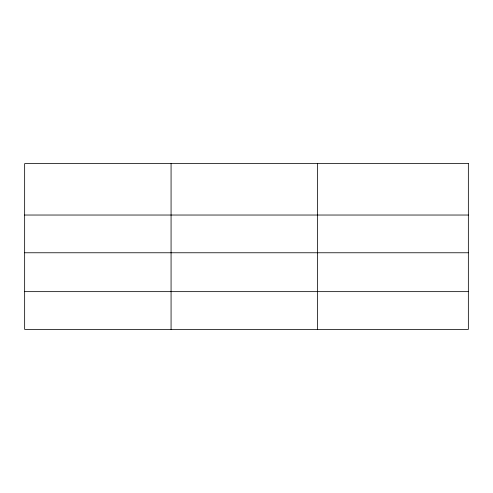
<?xml version="1.0" encoding="UTF-8"?>
<svg xmlns="http://www.w3.org/2000/svg" width="493" height="493" viewBox="0 0 493 493"><rect width="100%" height="100%" fill="white"/><g stroke="black" fill="none" stroke-linecap="round" stroke-linejoin="round"><path stroke-width="0.74" d="M24.65 215.034L468.35 215.034M24.65 252.767L468.35 252.767M24.65 291.646L468.35 291.646M317.492 163.614L317.492 329.386M171.071 163.614L171.071 329.386M468.35 163.614L24.65 163.614L24.65 329.386L468.35 329.386L468.35 163.614"/></g></svg>
